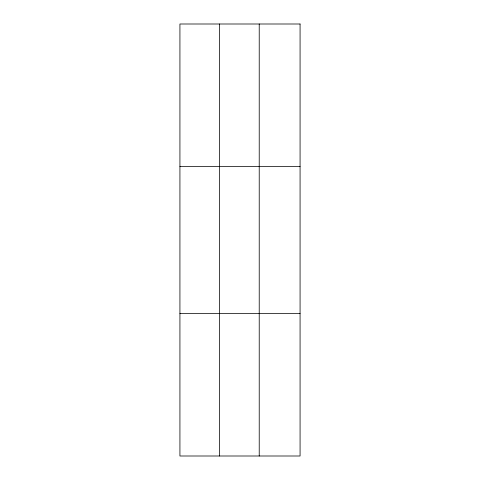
<?xml version="1.0" encoding="UTF-8"?>
<svg xmlns="http://www.w3.org/2000/svg" width="480" height="480" viewBox="0 0 480 480"><rect width="100%" height="100%" fill="white"/><g stroke="black" fill="none" stroke-linecap="round" stroke-linejoin="round"><path stroke-width="0.72" d="M219.576 24L219.576 456M259.224 24L259.224 456M179.928 166.56L300.072 166.56M179.928 313.44L300.072 313.44M300.072 24L300.072 456L179.928 456L179.928 24L300.072 24"/></g></svg>
